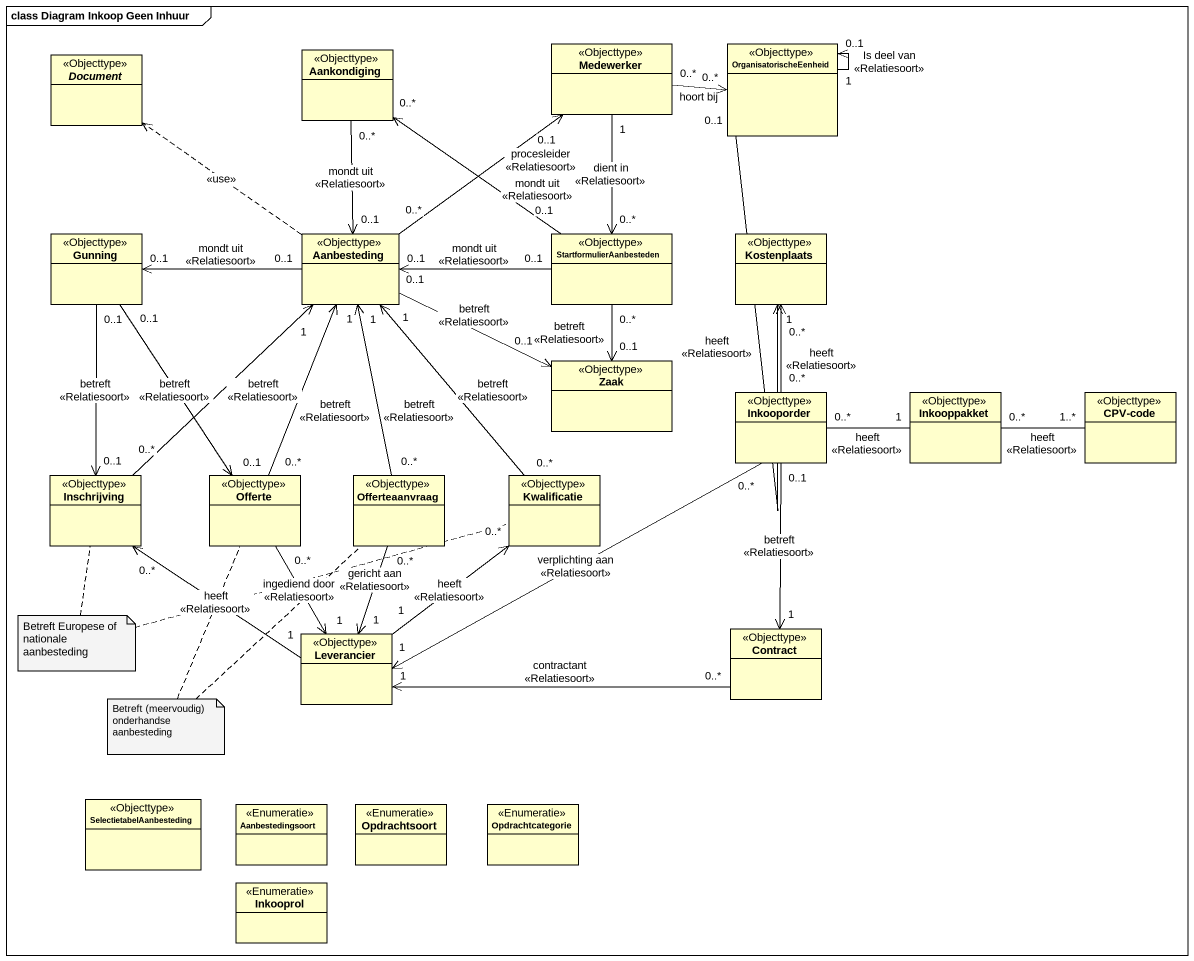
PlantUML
@startuml
mainframe class Diagram Inkoop Geen Inhuur
hide circle
hide empty members
abstract class Document <<Objecttype>>
class Aankondiging <<Objecttype>>
class Medewerker <<Objecttype>>
class OrganisatorischeEenheid <<Objecttype>>
class Gunning <<Objecttype>>
class Aanbesteding <<Objecttype>>
class StartformulierAanbesteden <<Objecttype>>
class Kostenplaats <<Objecttype>>
class Zaak <<Objecttype>>
class Inkooporder <<Objecttype>>
class Inkooppakket <<Objecttype>>
class "CPV-code" as CPV_code <<Objecttype>>
class Inschrijving <<Objecttype>>
class Offerte <<Objecttype>>
class Offerteaanvraag <<Objecttype>>
class Kwalificatie <<Objecttype>>
class Leverancier <<Objecttype>>
class Contract <<Objecttype>>
class SelectietabelAanbesteding <<Objecttype>>
enum Aanbestedingsoort <<Enumeratie>>
enum Opdrachtsoort <<Enumeratie>>
enum Opdrachtcategorie <<Enumeratie>>
enum Inkooprol <<Enumeratie>>
Aankondiging "0..*" --> "0..1" Aanbesteding : mondt uit\n<<Relatiesoort>>
Medewerker "0..*" -right-> "0..*" OrganisatorischeEenheid : hoort bij
Medewerker "1" --> "0..*" StartformulierAanbesteden : dient in\n<<Relatiesoort>>
OrganisatorischeEenheid "1" --> "0..1" OrganisatorischeEenheid : Is deel van\n<<Relatiesoort>>
OrganisatorischeEenheid "0..1" --> "1" Kostenplaats : heeft\n<<Relatiesoort>>
Gunning "0..1" --> "0..1" Inschrijving : betreft\n<<Relatiesoort>>
Gunning "0..1" --> "0..1" Offerte : betreft\n<<Relatiesoort>>
Aanbesteding .up.> Document : <<use>>
Aanbesteding "0..*" -up-> "0..1" Medewerker : procesleider\n<<Relatiesoort>>
Aanbesteding "0..1" -left-> "0..1" Gunning : mondt uit\n<<Relatiesoort>>
Aanbesteding "0..1" -right-> "0..1" Zaak : betreft\n<<Relatiesoort>>
StartformulierAanbesteden "0..1" -up-> "0..*" Aankondiging : mondt uit\n<<Relatiesoort>>
StartformulierAanbesteden "0..1" -left-> "0..1" Aanbesteding : mondt uit\n<<Relatiesoort>>
StartformulierAanbesteden "0..*" --> "0..1" Zaak : betreft\n<<Relatiesoort>>
Kostenplaats "0..*" <-- "0..*" Inkooporder : heeft\n<<Relatiesoort>>
Inkooporder "0..*" -right- "1" Inkooppakket : heeft\n<<Relatiesoort>>
Inkooporder "0..*" -left-> "1" Leverancier : verplichting aan\n<<Relatiesoort>>
Inkooporder "0..1" --> "1" Contract : betreft\n<<Relatiesoort>>
Inkooppakket "0..*" -right- "1..*" CPV_code : heeft\n<<Relatiesoort>>
Inschrijving "0..*" -up-> "1" Aanbesteding : betreft\n<<Relatiesoort>>
Offerte "0..*" -up-> "1" Aanbesteding : betreft\n<<Relatiesoort>>
Offerte "0..*" --> "1" Leverancier : ingediend door\n<<Relatiesoort>>
Offerteaanvraag "0..*" -up-> "1" Aanbesteding : betreft\n<<Relatiesoort>>
Offerteaanvraag "0..*" --> "1" Leverancier : gericht aan\n<<Relatiesoort>>
Kwalificatie "0..*" -up-> "1" Aanbesteding : betreft\n<<Relatiesoort>>
Leverancier "1" -up-> "0..*" Inschrijving : heeft\n<<Relatiesoort>>
Leverancier "1" -up-> "0..*" Kwalificatie : heeft\n<<Relatiesoort>>
Leverancier "1" <-right- "0..*" Contract : contractant\n<<Relatiesoort>>
note as N1
  Betreft Europese of nationale aanbesteding
end note
N1 .. Kwalificatie
N1 .. Inschrijving
note as N2
  Betreft (meervoudig) onderhandse aanbesteding
end note
N2 .. Offerte
N2 .. Offerteaanvraag
@enduml
